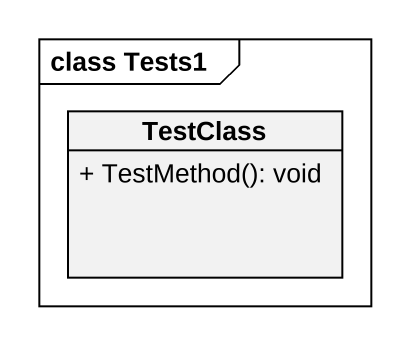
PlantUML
@startuml
mainframe class Tests1
hide circle
hide empty members
skinparam classAttributeIconSize 0
class TestClass {
  + TestMethod(): void
}
@enduml
